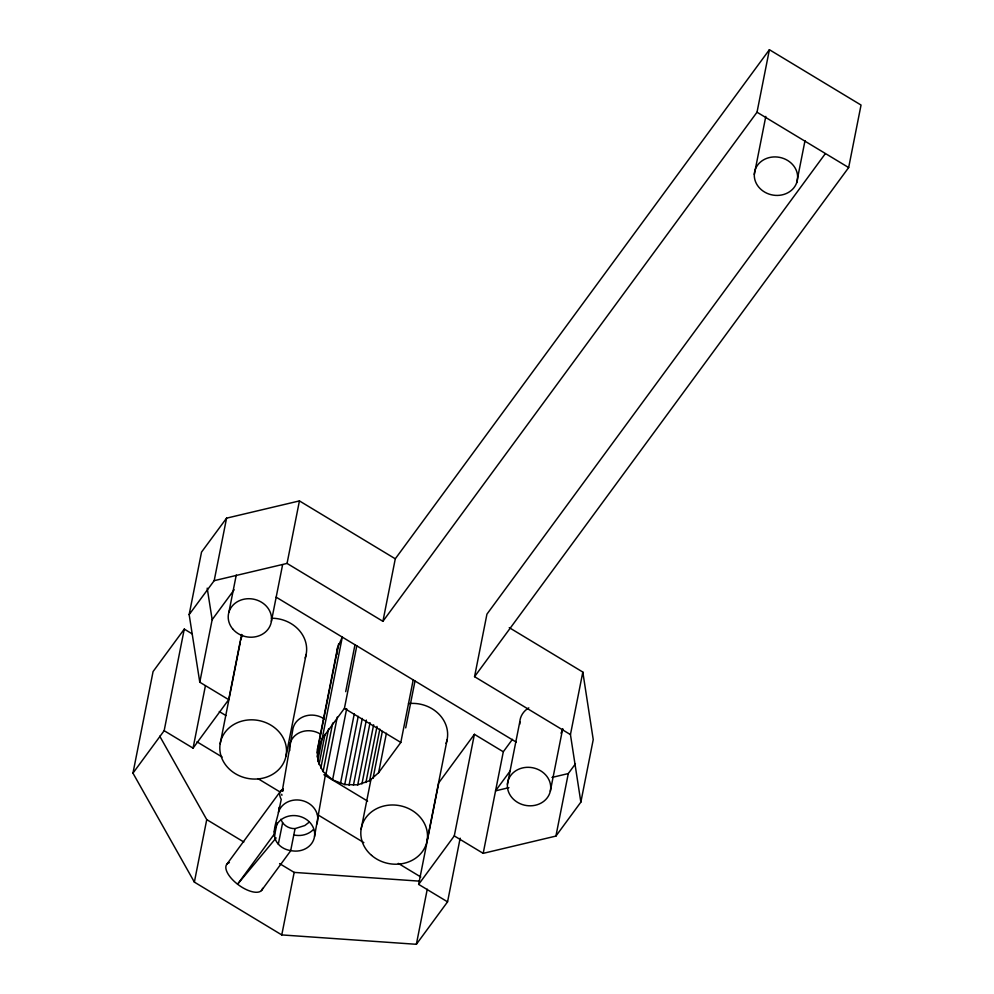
<?xml version="1.0" encoding="UTF-8"?>
<svg xmlns="http://www.w3.org/2000/svg" width="994" height="994" viewBox="0 0 994 994"><rect width="100%" height="100%" fill="white"/><g stroke="black" fill="none" stroke-linecap="round" stroke-linejoin="round"><path stroke-width="1.49" d="M279.065 809.675L281.24 799.449A21.769 9.58 36.3 0 1 283.253 789.298L282.619 791.149L283.253 789.298M317.794 760.77L317.471 749.203L337.587 647.616L342.309 637.042L317.794 760.77L323.1 771.555L332.58 779.905L344.732 784.577L357.741 784.838L369.631 780.663L378.602 772.686L400.818 742.431L413.193 679.908M337.587 647.616L337.19 654.027M282.221 791.261L292.696 730.267A20.104 17.681 11.2 0 1 324.255 718.935M325.585 773.829L314.526 836.463M460.16 838.166L447.561 901.844L416.362 944.3L281.774 934.919L194.364 882.113L132.96 773.146L153.076 671.559L184.275 629.103L192.153 633.861M132.96 773.146L164.159 730.689L184.275 629.103M189.158 614.603L201.533 552.092L226.57 518.16L299.43 500.914L395.289 558.802L382.914 621.325L287.055 563.424L214.182 580.67L189.158 614.603L199.782 682.207L228.682 699.664L193.06 748.147L164.159 730.689M214.182 580.67L226.57 518.16M199.782 682.207L212.157 619.684L207.199 588.137M193.06 748.147L205.373 685.984M228.893 612.254L236.261 575.041M228.682 699.664L241.592 634.458M220.171 743.76L240.349 641.888M194.364 882.113L206.74 819.603L159.748 736.194M271.387 621.337L282.594 564.778M287.055 563.424L299.43 500.914M286.011 756.036A33.498 29.46 11.2 0 0 241.79 721.135A33.498 29.46 11.2 0 0 231.714 771.17A33.498 29.46 11.2 0 0 286.011 756.036L306.127 654.462M274.245 832.077L275.326 827.977A20.104 17.681 11.2 0 1 299.393 816.285A20.104 17.681 11.2 0 1 314.216 838.041A20.104 17.681 11.2 0 1 290.708 850.566A18.426 16.202 11.2 0 1 278.32 844.167C268.989 833.581 278.581 819.193 279.14 807.352M274.406 836.327L277.015 823.119M290.708 850.566L295.056 828.611L304.847 825.529L309.159 822.187M316.999 753.03L338.619 643.888M281.774 934.919L294.162 872.397L279.587 863.6M317.111 756.906L320.118 741.748M319.024 764.535L325.038 734.218M320.813 768.151L328.616 728.739M323.1 771.555L332.704 723.036M325.858 774.686L337.264 717.072M345.701 691.65L354.982 644.771L276.146 597.158M317.471 749.203L322.193 738.629L344.421 708.374L356.796 645.851L354.982 644.771M332.58 779.905L346.682 708.635M340.482 783.483L354.299 713.742M344.732 784.577L358.238 716.339M349.068 785.173L362.276 718.451M353.429 785.26L366.339 720.066M357.741 784.838L370.054 722.675M361.928 783.931L373.632 724.8M365.916 782.526L377.024 726.428M369.631 780.663L379.845 729.111M361.083 829.406L370.961 779.445M373.023 778.377L382.33 731.373M378.602 772.686L386.405 733.261M405.701 727.881L414.995 681.002M427.109 840.7L447.076 739.859M447.561 901.844L418.648 884.387L438.764 782.8L474.399 734.317L503.299 751.775L483.183 853.349L454.283 835.904L474.399 734.317M416.362 944.3L427.258 889.232M483.183 853.349L555.919 836.078L580.856 802.133L570.444 734.591L474.56 676.678L486.936 614.155L825.194 153.834M507.425 784.291L519.8 721.781M550.316 791.212A21.769 19.147 11.2 0 0 522.049 768.051A21.769 19.147 11.2 0 0 514.78 800.418A21.769 19.147 11.2 0 0 550.316 791.212L562.703 728.701A21.769 19.147 11.2 0 1 560.989 733.199M570.444 734.591L582.819 672.068L509.263 627.649M555.919 836.078L568.295 773.556L575.427 763.864M580.856 802.133L593.232 739.611L582.819 672.068M382.914 621.325L757.018 112.21L769.393 49.7L861.04 105.053L848.665 167.564L474.56 676.678M754.309 174.459L765.802 116.41M796.666 182.784A21.769 19.147 11.2 0 0 771.195 157.201A21.769 19.147 11.2 0 0 760.037 188.525A21.769 19.147 11.2 0 0 796.666 182.784L805.003 140.663M278.32 844.167L282.631 822.759L280.817 819.292M274.518 833.817L237.578 884.213A21.769 9.58 36.3 0 0 262.59 888.325M212.157 619.684L234.137 589.79M395.289 558.802L769.393 49.7M227.079 863.935L280.942 790.64M261.447 890.587L290.658 850.827M503.299 751.775L512.457 739.3M418.648 884.387L454.283 835.904M510.22 770.897L495.559 790.839L508.916 787.67M276.133 837.93L237.578 884.213A21.769 9.58 36.3 0 1 229.39 862.593M551.968 777.445L568.295 773.556M295.056 828.611C290.248 828.822 285.564 826.586 282.631 822.759M294.162 872.397L419.456 881.144M757.018 112.21L848.665 167.564M356.796 645.851L516.197 742.096M344.421 708.374L400.818 742.431M219.289 711.555L225.911 715.556M323.907 774.736L367.606 801.127M196.986 741.822L222.147 757.018M257.906 778.613L280.42 792.206M317.496 814.608L363.841 842.601M398.283 863.388L420.785 876.981M206.74 819.603L243.828 842.005M281.724 794.281L281.911 795.299M519.787 724.191A21.769 19.147 11.2 0 1 528.796 707.865M408.522 703.615A33.498 29.46 11.2 0 1 446.058 743.388M271.362 618.231A33.498 29.46 11.2 0 1 305.158 657.991M240.051 643.988A33.498 29.46 11.2 0 1 240.287 642.174M240.647 640.372A33.498 29.46 11.2 0 1 242.474 635.178M289.776 750.545A20.104 17.681 11.2 0 1 298.386 733.249A20.104 17.681 11.2 0 1 320.08 733.87M313.396 829.493A20.104 17.681 11.2 0 1 293.802 834.948M278.419 812.359A20.104 17.681 11.2 0 1 303.592 800.978A20.104 17.681 11.2 0 1 316.688 824.337M232.882 629.152A21.769 19.147 11.2 0 0 270.033 625.947A21.769 19.147 11.2 0 0 246.736 598.798A21.769 19.147 11.2 0 0 232.882 629.152M371.57 855.387A33.498 29.46 11.2 0 0 426.712 842.49A33.498 29.46 11.2 0 0 384.218 805.923A33.498 29.46 11.2 0 0 371.57 855.387"/></g></svg>
